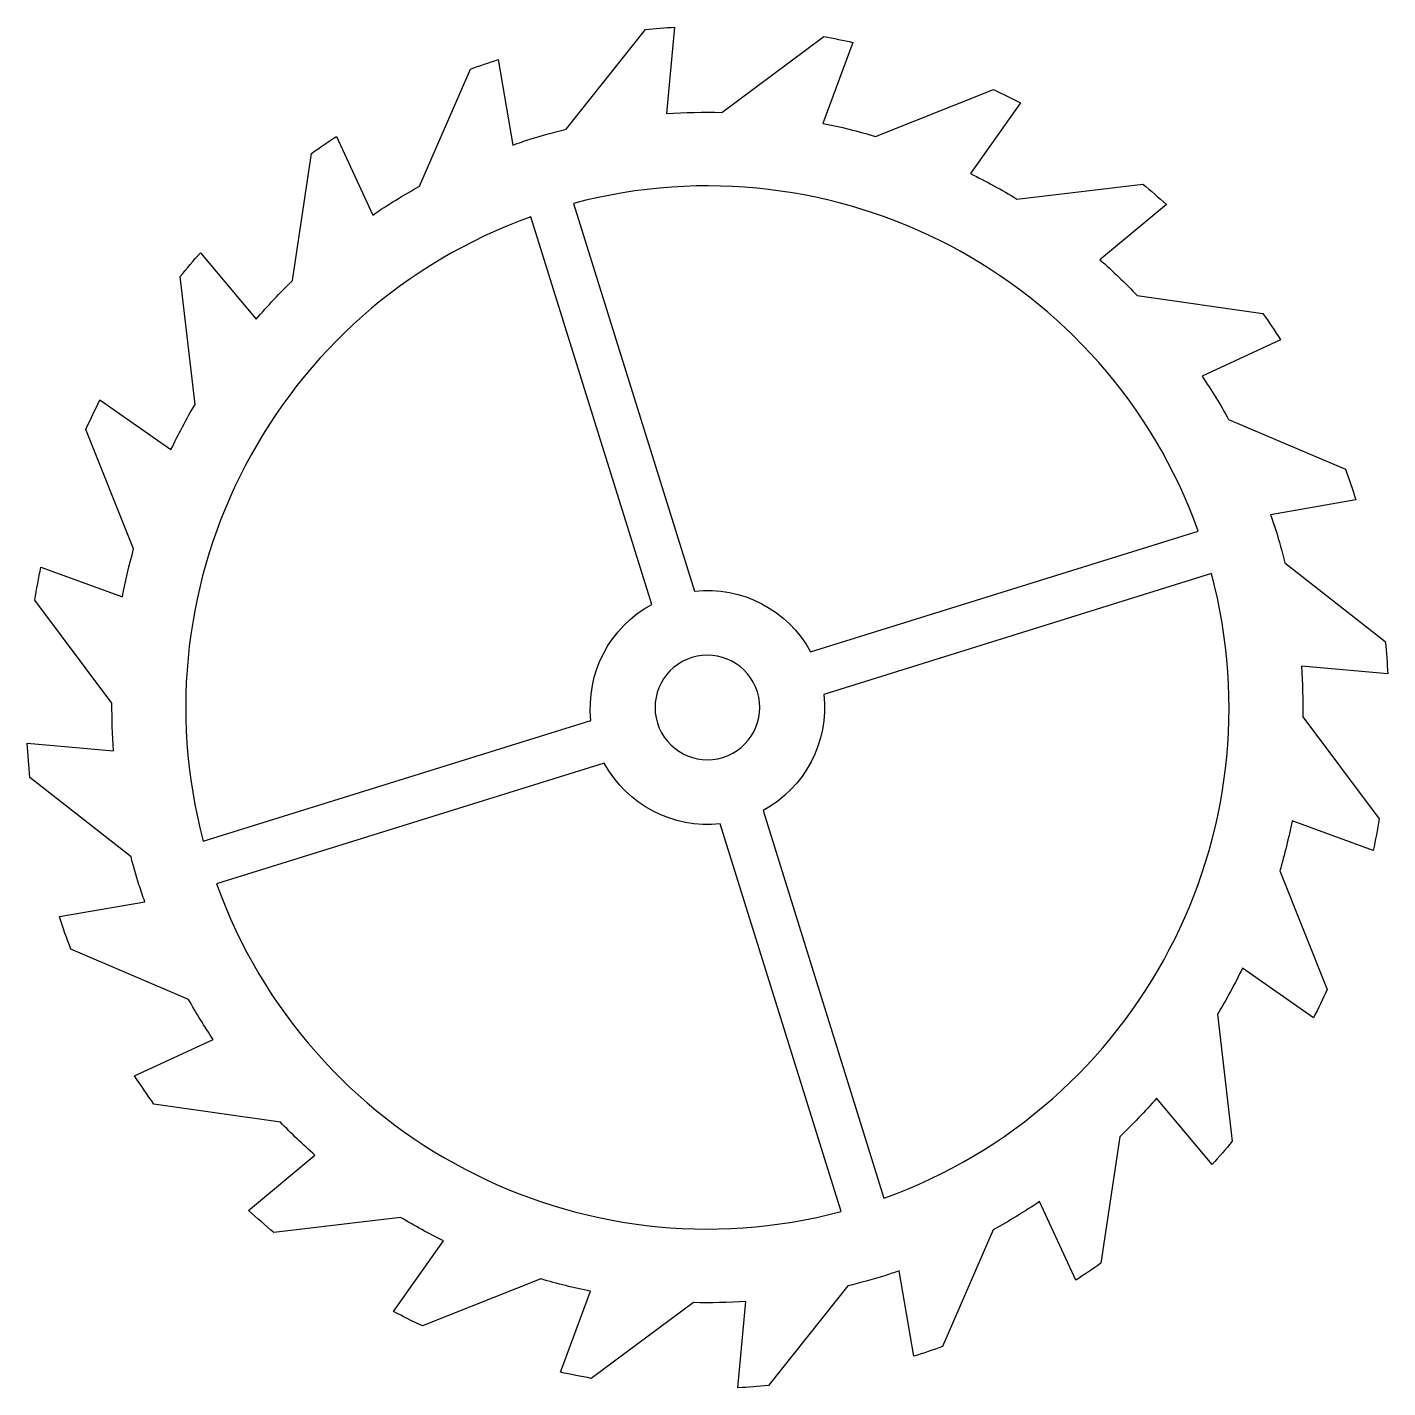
# Model space of a CAD drawing. Header units: centimetres. Extents: x -9.3 to 9.3, y -9.3 to 9.3.
import ezdxf

# ---------------------------------------------------------------- set-up
doc = ezdxf.new("R2010")
doc.units = ezdxf.units.CM
doc.header["$MEASUREMENT"] = 0
doc.layers.add('Camada 1', color=7, linetype='Continuous')

msp = doc.modelspace()

# ---------------------------------------------------------------- linework, layer by layer
at = {"layer": 'Camada 1'}
for points, knots in [([(2.4216, -7.76777), (2.48875, -7.74668), (2.55424, -7.72282), (2.62041, -7.70059), (2.62041, -7.70059), (2.62041, -7.70059), (2.82062, -8.86812), (2.82062, -8.86812), (2.82062, -8.86812), (2.95196, -8.82597), (3.08303, -8.78157), (3.21115, -8.73493), (3.21115, -8.73493), (3.21115, -8.73493), (3.90597, -7.13841), (3.90597, -7.13841), (3.90597, -7.13841), (4.12372, -7.01993), (4.33327, -6.89042), (4.5369, -6.75468), (4.5369, -6.75468), (4.5369, -6.75468), (5.03418, -7.82701), (5.03418, -7.82701), (5.03418, -7.82701), (5.15012, -7.75234), (5.26421, -7.67585), (5.3765, -7.59711), (5.3765, -7.59711), (5.3765, -7.59711), (5.63383, -5.87012), (5.63383, -5.87012), (5.63383, -5.87012), (5.81002, -5.70044), (5.97771, -5.52341), (6.13778, -5.3413), (6.13778, -5.3413), (6.13778, -5.3413), (6.89735, -6.24707), (6.89735, -6.24707), (6.89735, -6.24707), (6.99181, -6.14298), (7.08314, -6.03638), (7.17135, -5.9278), (7.17135, -5.9278), (7.17135, -5.9278), (6.97016, -4.1933), (6.97016, -4.1933), (6.97016, -4.1933), (7.09361, -3.98798), (7.20757, -3.77745), (7.31235, -3.56224), (7.31235, -3.56224), (7.31235, -3.56224), (8.28162, -4.24121), (8.28162, -4.24121), (8.28162, -4.24121), (8.34695, -4.11395), (8.40989, -3.98459), (8.46884, -3.85407), (8.46884, -3.85407), (8.46884, -3.85407), (7.82209, -2.23339), (7.82209, -2.23339), (7.82209, -2.23339), (7.88712, -2.00799), (7.9434, -1.78106), (7.98867, -1.55018), (7.98867, -1.55018), (7.98867, -1.55018), (9.09807, -1.95343), (9.09807, -1.95343), (9.09807, -1.95343), (9.12919, -1.81145), (9.15601, -1.6681), (9.18062, -1.52372), (9.18062, -1.52372), (9.18062, -1.52372), (8.13515, -0.12886), (8.13515, -0.12886), (8.13515, -0.12886), (8.1387, 0.10141), (8.13235, 0.33223), (8.11591, 0.56456), (8.11591, 0.56456), (8.11591, 0.56456), (9.29725, 0.45984), (9.29725, 0.45984), (9.29725, 0.45984), (9.28976, 0.60647), (9.27902, 0.75324), (9.26373, 0.90016), (9.26373, 0.90016), (9.26373, 0.90016), (7.89165, 1.97574), (7.89165, 1.97574), (7.89165, 1.97574), (7.85432, 2.1252), (7.8136, 2.27416), (7.76751, 2.42376), (7.76751, 2.42376), (7.74476, 2.4953), (7.71914, 2.56502), (7.69552, 2.63543), (7.69552, 2.63543), (7.69552, 2.63543), (8.86146, 2.83855), (8.86146, 2.83855), (8.86146, 2.83855), (8.81608, 2.97973), (8.76886, 3.11866), (8.71795, 3.25672), (8.71795, 3.25672), (8.71795, 3.25672), (7.12243, 3.93628), (7.12243, 3.93628), (7.12243, 3.93628), (7.01017, 4.14067), (6.88714, 4.33834), (6.75876, 4.53035), (6.75876, 4.53035), (6.75876, 4.53035), (7.83307, 5.02581), (7.83307, 5.02581), (7.83307, 5.02581), (7.75473, 5.14826), (7.67358, 5.26788), (7.58989, 5.38699), (7.58989, 5.38699), (7.58989, 5.38699), (5.87221, 5.63189), (5.87221, 5.63189), (5.87221, 5.63189), (5.70819, 5.80305), (5.53878, 5.9663), (5.36233, 6.12089), (5.36233, 6.12089), (5.36233, 6.12089), (6.27178, 6.87532), (6.27178, 6.87532), (6.27178, 6.87532), (6.16632, 6.97131), (6.05884, 7.06505), (5.94912, 7.15562), (5.94912, 7.15562), (5.94912, 7.15562), (4.2275, 6.95054), (4.2275, 6.95054), (4.2275, 6.95054), (4.02136, 7.07624), (3.80925, 7.19205), (3.59348, 7.29823), (3.59348, 7.29823), (3.59348, 7.29823), (4.27954, 8.26425), (4.27954, 8.26425), (4.27954, 8.26425), (4.15709, 8.32682), (4.03321, 8.38903), (3.90796, 8.44716), (3.90796, 8.44716), (3.90796, 8.44716), (2.29604, 7.80684), (2.29604, 7.80684), (2.29604, 7.80684), (2.0595, 7.87685), (1.81953, 7.93744), (1.57576, 7.98464), (1.57576, 7.98464), (1.57576, 7.98464), (1.9875, 9.09197), (1.9875, 9.09197), (1.9875, 9.09197), (1.85574, 9.12105), (1.72339, 9.14698), (1.59047, 9.17095), (1.59047, 9.17095), (1.59047, 9.17095), (0.19432, 8.13503), (0.19432, 8.13503), (0.19432, 8.13503), (-0.05524, 8.14154), (-0.30664, 8.13574), (-0.55937, 8.11786), (-0.55937, 8.11786), (-0.55937, 8.11786), (-0.44889, 9.29923), (-0.44889, 9.29923), (-0.44889, 9.29923), (-0.58118, 9.29301), (-0.71408, 9.28177), (-0.84754, 9.2696), (-0.84754, 9.2696), (-0.84754, 9.2696), (-1.93373, 7.90345), (-1.93373, 7.90345), (-1.93373, 7.90345), (-2.0979, 7.8635), (-2.26107, 7.81947), (-2.42424, 7.76904), (-2.42424, 7.76904), (-2.50385, 7.74393), (-2.58034, 7.71594), (-2.6584, 7.68853), (-2.6584, 7.68853), (-2.6584, 7.68853), (-2.85925, 8.8564), (-2.85925, 8.8564), (-2.85925, 8.8564), (-2.98707, 8.81505), (-3.11375, 8.7729), (-3.23911, 8.72652), (-3.23911, 8.72652), (-3.23911, 8.72652), (-3.93589, 7.12457), (-3.93589, 7.12457), (-3.93589, 7.12457), (-4.15647, 7.00313), (-4.36899, 6.8721), (-4.57417, 6.73219), (-4.57417, 6.73219), (-4.57417, 6.73219), (-5.07182, 7.80539), (-5.07182, 7.80539), (-5.07182, 7.80539), (-5.18628, 7.73043), (-5.30018, 7.65347), (-5.41173, 7.57372), (-5.41173, 7.57372), (-5.41173, 7.57372), (-5.66986, 5.83752), (-5.66986, 5.83752), (-5.66986, 5.83752), (-5.84462, 5.66771), (-6.01099, 5.49089), (-6.16841, 5.30772), (-6.16841, 5.30772), (-6.16841, 5.30772), (-6.92949, 6.21525), (-6.92949, 6.21525), (-6.92949, 6.21525), (-7.02471, 6.11005), (-7.11639, 6.00152), (-7.20656, 5.89103), (-7.20656, 5.89103), (-7.20656, 5.89103), (-7.00344, 4.14393), (-7.00344, 4.14393), (-7.00344, 4.14393), (-7.12221, 3.94301), (-7.23193, 3.73594), (-7.33274, 3.5261), (-7.33274, 3.5261), (-7.33274, 3.5261), (-8.30291, 4.20396), (-8.30291, 4.20396), (-8.30291, 4.20396), (-8.36951, 4.07212), (-8.43343, 3.93771), (-8.49479, 3.80206), (-8.49479, 3.80206), (-8.49479, 3.80206), (-7.84272, 2.16802), (-7.84272, 2.16802), (-7.84272, 2.16802), (-7.90302, 1.95217), (-7.95485, 1.73394), (-7.99713, 1.51286), (-7.99713, 1.51286), (-7.99713, 1.51286), (-9.10886, 1.91826), (-9.10886, 1.91826), (-9.10886, 1.91826), (-9.14069, 1.76795), (-9.16839, 1.61814), (-9.19257, 1.46643), (-9.19257, 1.46643), (-9.19257, 1.46643), (-8.13889, 0.06033), (-8.13889, 0.06033), (-8.13889, 0.06033), (-8.14037, -0.15658), (-8.13217, -0.37544), (-8.11606, -0.59406), (-8.11606, -0.59406), (-8.11606, -0.59406), (-9.29722, -0.48929), (-9.29722, -0.48929), (-9.29722, -0.48929), (-9.28873, -0.64526), (-9.27658, -0.8015), (-9.26087, -0.958), (-9.26087, -0.958), (-9.26087, -0.958), (-7.87824, -2.04165), (-7.87824, -2.04165), (-7.87824, -2.04165), (-7.84395, -2.16865), (-7.80881, -2.29562), (-7.76952, -2.42257), (-7.76952, -2.42257), (-7.74507, -2.50046), (-7.71742, -2.57825), (-7.68991, -2.65501), (-7.68991, -2.65501), (-7.68991, -2.65501), (-8.85678, -2.85808), (-8.85678, -2.85808), (-8.85678, -2.85808), (-8.80794, -3.00953), (-8.75619, -3.15867), (-8.69975, -3.30573), (-8.69975, -3.30573), (-8.69975, -3.30573), (-7.0923, -3.99092), (-7.0923, -3.99092), (-7.0923, -3.99092), (-6.98684, -4.17896), (-6.87434, -4.36139), (-6.75488, -4.53813), (-6.75488, -4.53813), (-6.75488, -4.53813), (-7.82949, -5.03359), (-7.82949, -5.03359), (-7.82949, -5.03359), (-7.74429, -5.16564), (-7.65698, -5.29545), (-7.56607, -5.42158), (-7.56607, -5.42158), (-7.56607, -5.42158), (-5.83699, -5.66904), (-5.83699, -5.66904), (-5.83699, -5.66904), (-5.68485, -5.82541), (-5.52769, -5.97643), (-5.36439, -6.12039), (-5.36439, -6.12039), (-5.36439, -6.12039), (-6.27419, -6.87445), (-6.27419, -6.87445), (-6.27419, -6.87445), (-6.16045, -6.97753), (-6.04485, -7.07789), (-5.92692, -7.17518), (-5.92692, -7.17518), (-5.92692, -7.17518), (-4.19639, -6.96957), (-4.19639, -6.96957), (-4.19639, -6.96957), (-4.00451, -7.08583), (-3.80692, -7.19272), (-3.60579, -7.29167), (-3.60579, -7.29167), (-3.60579, -7.29167), (-4.29212, -8.25756), (-4.29212, -8.25756), (-4.29212, -8.25756), (-4.16075, -8.32643), (-4.02722, -8.39147), (-3.89297, -8.45338), (-3.89297, -8.45338), (-3.89297, -8.45338), (-2.27737, -7.81145), (-2.27737, -7.81145), (-2.27737, -7.81145), (-2.05398, -7.87733), (-1.82782, -7.93318), (-1.59951, -7.97914), (-1.59951, -7.97914), (-1.59951, -7.97914), (-2.01075, -9.08653), (-2.01075, -9.08653), (-2.01075, -9.08653), (-1.87105, -9.11706), (-1.73021, -9.14508), (-1.58869, -9.17024), (-1.58869, -9.17024), (-1.58869, -9.17024), (-0.19325, -8.13411), (-0.19325, -8.13411), (-0.19325, -8.13411), (0.04506, -8.1399), (0.28522, -8.13522), (0.52589, -8.11913), (0.52589, -8.11913), (0.52589, -8.11913), (0.41545, -9.29922), (0.41545, -9.29922), (0.41545, -9.29922), (0.55401, -9.29271), (0.69345, -9.28223), (0.83341, -9.27006), (0.83341, -9.27006), (0.83341, -9.27006), (1.9182, -7.90502), (1.9182, -7.90502), (1.9182, -7.90502), (2.08605, -7.86434), (2.25414, -7.82024), (2.4216, -7.76777)], [0, 0, 0, 0, 0.00990099, 0.00990099, 0.00990099, 0.00990099, 0.01980198, 0.01980198, 0.01980198, 0.01980198, 0.02970297, 0.02970297, 0.02970297, 0.02970297, 0.03960396, 0.03960396, 0.03960396, 0.03960396, 0.04950495, 0.04950495, 0.04950495, 0.04950495, 0.05940594, 0.05940594, 0.05940594, 0.05940594, 0.06930693, 0.06930693, 0.06930693, 0.06930693, 0.07920792, 0.07920792, 0.07920792, 0.07920792, 0.08910891, 0.08910891, 0.08910891, 0.08910891, 0.0990099, 0.0990099, 0.0990099, 0.0990099, 0.10891089, 0.10891089, 0.10891089, 0.10891089, 0.11881188, 0.11881188, 0.11881188, 0.11881188, 0.12871287, 0.12871287, 0.12871287, 0.12871287, 0.13861386, 0.13861386, 0.13861386, 0.13861386, 0.14851485, 0.14851485, 0.14851485, 0.14851485, 0.15841584, 0.15841584, 0.15841584, 0.15841584, 0.16831683, 0.16831683, 0.16831683, 0.16831683, 0.17821782, 0.17821782, 0.17821782, 0.17821782, 0.18811881, 0.18811881, 0.18811881, 0.18811881, 0.1980198, 0.1980198, 0.1980198, 0.1980198, 0.20792079, 0.20792079, 0.20792079, 0.20792079, 0.21782178, 0.21782178, 0.21782178, 0.21782178, 0.22772277, 0.22772277, 0.22772277, 0.22772277, 0.23762376, 0.23762376, 0.23762376, 0.23762376, 0.24752475, 0.24752475, 0.24752475, 0.24752475, 0.25742574, 0.25742574, 0.25742574, 0.25742574, 0.26732673, 0.26732673, 0.26732673, 0.26732673, 0.27722772, 0.27722772, 0.27722772, 0.27722772, 0.28712871, 0.28712871, 0.28712871, 0.28712871, 0.2970297, 0.2970297, 0.2970297, 0.2970297, 0.30693069, 0.30693069, 0.30693069, 0.30693069, 0.31683168, 0.31683168, 0.31683168, 0.31683168, 0.32673267, 0.32673267, 0.32673267, 0.32673267, 0.33663366, 0.33663366, 0.33663366, 0.33663366, 0.34653465, 0.34653465, 0.34653465, 0.34653465, 0.35643564, 0.35643564, 0.35643564, 0.35643564, 0.36633663, 0.36633663, 0.36633663, 0.36633663, 0.37623762, 0.37623762, 0.37623762, 0.37623762, 0.38613861, 0.38613861, 0.38613861, 0.38613861, 0.3960396, 0.3960396, 0.3960396, 0.3960396, 0.40594059, 0.40594059, 0.40594059, 0.40594059, 0.41584158, 0.41584158, 0.41584158, 0.41584158, 0.42574257, 0.42574257, 0.42574257, 0.42574257, 0.43564356, 0.43564356, 0.43564356, 0.43564356, 0.44554455, 0.44554455, 0.44554455, 0.44554455, 0.45544554, 0.45544554, 0.45544554, 0.45544554, 0.46534653, 0.46534653, 0.46534653, 0.46534653, 0.47524752, 0.47524752, 0.47524752, 0.47524752, 0.48514851, 0.48514851, 0.48514851, 0.48514851, 0.4950495, 0.4950495, 0.4950495, 0.4950495, 0.5049505, 0.5049505, 0.5049505, 0.5049505, 0.51485149, 0.51485149, 0.51485149, 0.51485149, 0.52475248, 0.52475248, 0.52475248, 0.52475248, 0.53465347, 0.53465347, 0.53465347, 0.53465347, 0.54455446, 0.54455446, 0.54455446, 0.54455446, 0.55445545, 0.55445545, 0.55445545, 0.55445545, 0.56435644, 0.56435644, 0.56435644, 0.56435644, 0.57425743, 0.57425743, 0.57425743, 0.57425743, 0.58415842, 0.58415842, 0.58415842, 0.58415842, 0.59405941, 0.59405941, 0.59405941, 0.59405941, 0.6039604, 0.6039604, 0.6039604, 0.6039604, 0.61386139, 0.61386139, 0.61386139, 0.61386139, 0.62376238, 0.62376238, 0.62376238, 0.62376238, 0.63366337, 0.63366337, 0.63366337, 0.63366337, 0.64356436, 0.64356436, 0.64356436, 0.64356436, 0.65346535, 0.65346535, 0.65346535, 0.65346535, 0.66336634, 0.66336634, 0.66336634, 0.66336634, 0.67326733, 0.67326733, 0.67326733, 0.67326733, 0.68316832, 0.68316832, 0.68316832, 0.68316832, 0.69306931, 0.69306931, 0.69306931, 0.69306931, 0.7029703, 0.7029703, 0.7029703, 0.7029703, 0.71287129, 0.71287129, 0.71287129, 0.71287129, 0.72277228, 0.72277228, 0.72277228, 0.72277228, 0.73267327, 0.73267327, 0.73267327, 0.73267327, 0.74257426, 0.74257426, 0.74257426, 0.74257426, 0.75247525, 0.75247525, 0.75247525, 0.75247525, 0.76237624, 0.76237624, 0.76237624, 0.76237624, 0.77227723, 0.77227723, 0.77227723, 0.77227723, 0.78217822, 0.78217822, 0.78217822, 0.78217822, 0.79207921, 0.79207921, 0.79207921, 0.79207921, 0.8019802, 0.8019802, 0.8019802, 0.8019802, 0.81188119, 0.81188119, 0.81188119, 0.81188119, 0.82178218, 0.82178218, 0.82178218, 0.82178218, 0.83168317, 0.83168317, 0.83168317, 0.83168317, 0.84158416, 0.84158416, 0.84158416, 0.84158416, 0.85148515, 0.85148515, 0.85148515, 0.85148515, 0.86138614, 0.86138614, 0.86138614, 0.86138614, 0.87128713, 0.87128713, 0.87128713, 0.87128713, 0.88118812, 0.88118812, 0.88118812, 0.88118812, 0.89108911, 0.89108911, 0.89108911, 0.89108911, 0.9009901, 0.9009901, 0.9009901, 0.9009901, 0.91089109, 0.91089109, 0.91089109, 0.91089109, 0.92079208, 0.92079208, 0.92079208, 0.92079208, 0.93069307, 0.93069307, 0.93069307, 0.93069307, 0.94059406, 0.94059406, 0.94059406, 0.94059406, 0.95049505, 0.95049505, 0.95049505, 0.95049505, 0.96039604, 0.96039604, 0.96039604, 0.96039604, 0.97029703, 0.97029703, 0.97029703, 0.97029703, 0.98019802, 0.98019802, 0.98019802, 0.98019802, 1, 1, 1, 1]), ([(6.70658, 2.41234), (6.70658, 2.41234), (1.40835, 0.75972), (1.40835, 0.75972), (1.40835, 0.75972), (1.09982, 1.33307), (0.47003, 1.66415), (-0.17711, 1.59125), (-0.17711, 1.59125), (-0.17711, 1.59125), (-1.82962, 6.89041), (-1.82962, 6.89041), (-1.82962, 6.89041), (1.74286, 7.84117), (5.45764, 5.89288), (6.70658, 2.41234)], [0, 0, 0, 0, 0.2, 0.2, 0.2, 0.2, 0.4, 0.4, 0.4, 0.4, 0.6, 0.6, 0.6, 0.6, 1, 1, 1, 1]), ([(-2.41324, 6.7083), (-2.41324, 6.7083), (-0.76039, 1.40965), (-0.76039, 1.40965), (-0.76039, 1.40965), (-1.33382, 1.10154), (-1.6646, 0.4712), (-1.59243, -0.17653), (-1.59243, -0.17653), (-1.59243, -0.17653), (-6.89102, -1.82888), (-6.89102, -1.82888), (-6.89102, -1.82888), (-7.84217, 1.74448), (-5.89341, 5.45957), (-2.41324, 6.7083)], [0, 0, 0, 0, 0.2, 0.2, 0.2, 0.2, 0.4, 0.4, 0.4, 0.4, 0.6, 0.6, 0.6, 0.6, 1, 1, 1, 1]), ([(2.41155, -6.7069), (2.41155, -6.7069), (0.75878, -1.40822), (0.75878, -1.40822), (0.75878, -1.40822), (1.33115, -1.1004), (1.66201, -0.47051), (1.59005, 0.17618), (1.59005, 0.17618), (1.59005, 0.17618), (6.88828, 1.82951), (6.88828, 1.82951), (6.88828, 1.82951), (7.83958, -1.74347), (5.89142, -5.45806), (2.41155, -6.7069)], [0, 0, 0, 0, 0.2, 0.2, 0.2, 0.2, 0.4, 0.4, 0.4, 0.4, 0.6, 0.6, 0.6, 0.6, 1, 1, 1, 1]), ([(-0.68419, -0.21286), (-0.80169, 0.16481), (-0.59129, 0.56589), (-0.21418, 0.68352), (-0.21418, 0.68352), (0.16264, 0.80094), (0.56407, 0.59028), (0.68212, 0.21351), (0.68212, 0.21351), (0.79975, -0.16352), (0.5888, -0.56466), (0.21156, -0.68245), (0.21156, -0.68245), (-0.16539, -0.79981), (-0.56639, -0.58954), (-0.68419, -0.21286)], [0, 0, 0, 0, 0.2, 0.2, 0.2, 0.2, 0.4, 0.4, 0.4, 0.4, 0.6, 0.6, 0.6, 0.6, 1, 1, 1, 1]), ([(-6.70883, -2.41197), (-6.70883, -2.41197), (-1.41047, -0.7592), (-1.41047, -0.7592), (-1.41047, -0.7592), (-1.10173, -1.33242), (-0.47168, -1.66246), (0.17536, -1.59076), (0.17536, -1.59076), (0.17536, -1.59076), (1.828, -6.88957), (1.828, -6.88957), (1.828, -6.88957), (-1.74535, -7.84029), (-5.45973, -5.89158), (-6.70883, -2.41197)], [0, 0, 0, 0, 0.2, 0.2, 0.2, 0.2, 0.4, 0.4, 0.4, 0.4, 0.6, 0.6, 0.6, 0.6, 1, 1, 1, 1])]:
    msp.add_open_spline(points, degree=3, knots=knots, dxfattribs=at)

doc.saveas('drawing.dxf')
